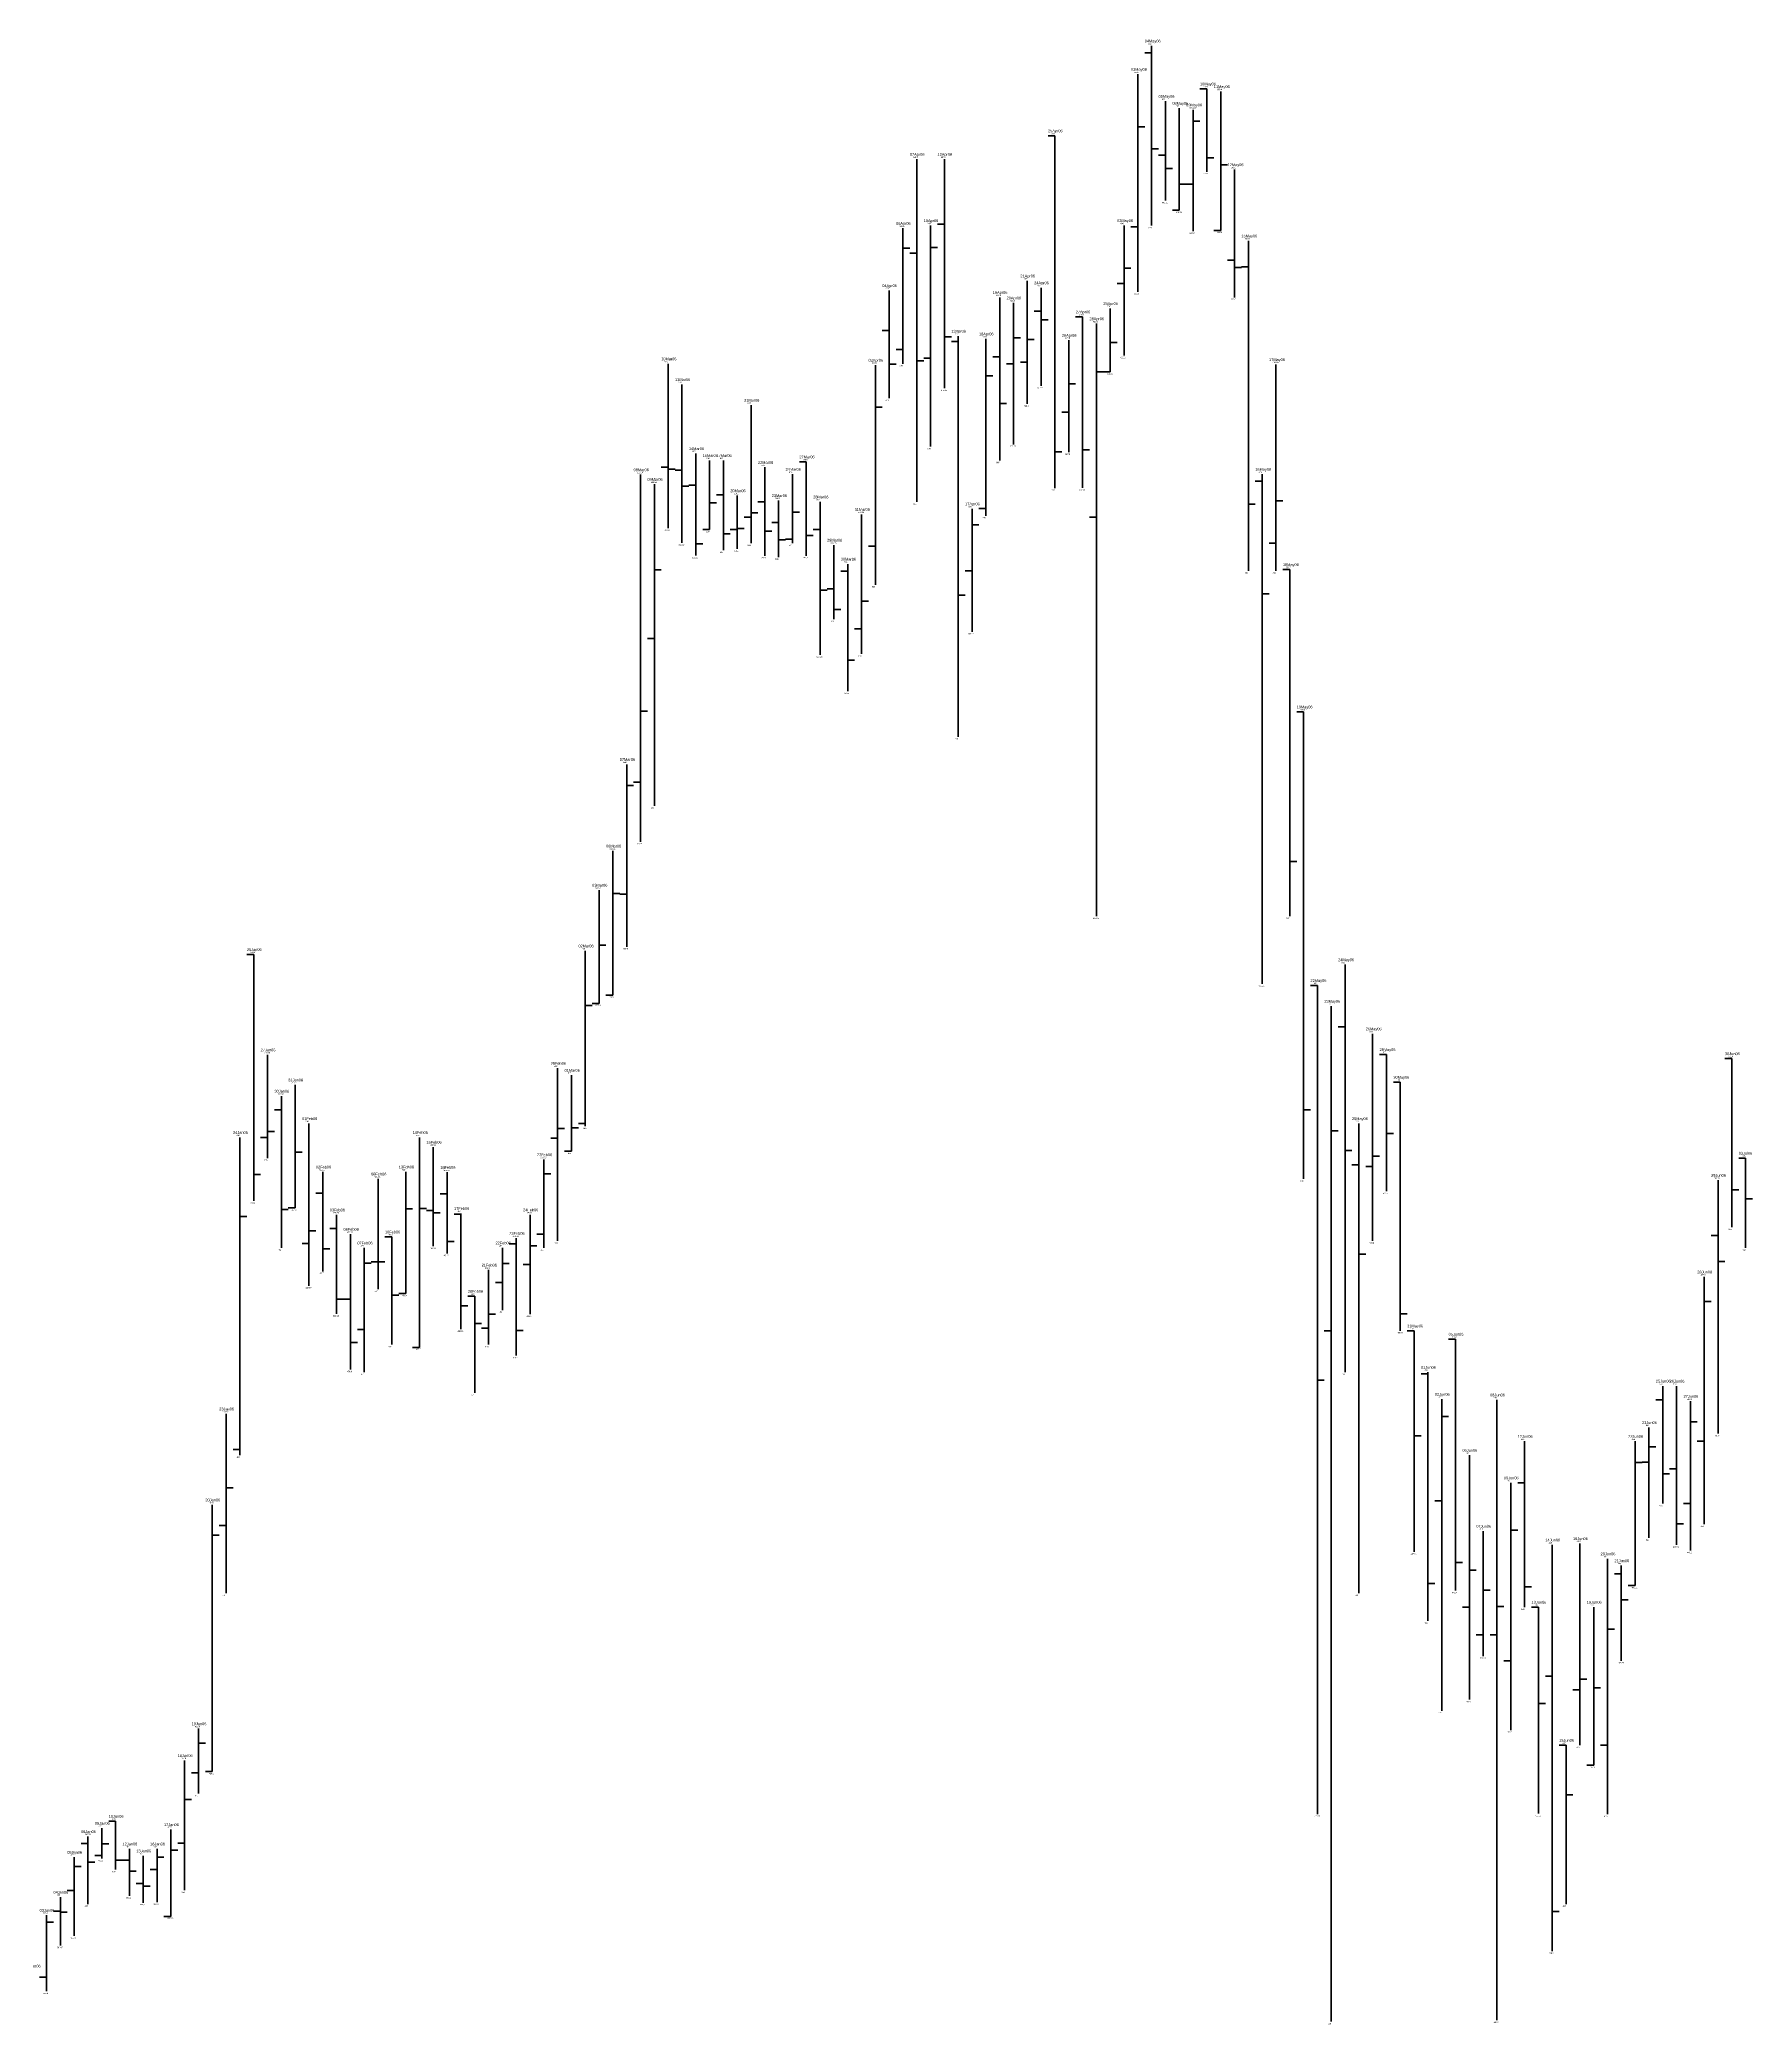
# Model space of a CAD drawing. Header units: inches. Extents: x 0 to 30000, y -20 to 2443.
# Drawn here: x 2740.5 to 2864.5, y 189.8 to 333.5 of the extents above; entities that cross this region are included whole.
import ezdxf

# ---------------------------------------------------------------- set-up
doc = ezdxf.new("R2010")
doc.units = ezdxf.units.IN
doc.header["$MEASUREMENT"] = 0
for name, color, linetype in [('DATE', 7, 'Continuous'), ('Graph', 7, 'Continuous'), ('Rate', 7, 'Continuous')]:
    doc.layers.add(name, color=color, linetype=linetype)
doc.styles.get("Standard").update_dxf_attribs({"font": 'arial.ttf'})

msp = doc.modelspace()

# ---------------------------------------------------------------- linework, layer by layer
at = {"layer": 'Graph', "color": 1, "lineweight": 35}
for p, q in [((2821, 332.5), (2820.5, 332.5)), ((2821, 333), (2821, 320)), ((2822, 329), (2822, 321.81)), ((2825, 329.9), (2824.5, 329.9)), ((2825, 329.9), (2825, 323.9)), ((2814, 326.5), (2813.5, 326.5)), ((2814, 326.5), (2814, 301)), ((2804, 324.8), (2804, 300)), ((2806, 324.8), (2806, 308.225)), ((2821, 325.545), (2821.5, 325.545)), ((2822, 325.1), (2821.5, 325.1)), ((2825, 324.895), (2825.5, 324.895)), ((2822, 324.14), (2822.5, 324.14)), ((2827, 324.05), (2827, 314.8)), ((2806, 320.1), (2805.5, 320.1)), ((2804, 318), (2803.5, 318)), ((2827, 317.5), (2826.5, 317.5)), ((2828, 318.9), (2828, 295)), ((2827, 316.965), (2827.5, 316.965)), ((2828, 317), (2827.5, 317)), ((2802, 315.3), (2802, 307.5)), ((2810, 314.8), (2810, 303)), ((2813, 315.5), (2813, 308.405)), ((2813, 313.8), (2812.5, 313.8)), ((2813, 313.185), (2813.5, 313.185)), ((2816, 313.4), (2815.5, 313.4)), ((2816, 313.4), (2816, 301.01)), ((2802, 312.4), (2801.5, 312.4)), ((2806, 311.945), (2806.5, 311.945)), ((2807, 312), (2807, 283)), ((2807, 311.6), (2806.5, 311.6)), ((2810, 310.5), (2809.5, 310.5)), ((2786, 310), (2786, 298.1)), ((2802, 309.955), (2802.5, 309.955)), ((2804, 310.2), (2804.5, 310.2)), ((2787, 308.5), (2787, 297.035)), ((2810, 307.12), (2810.5, 307.12)), ((2788, 303.5), (2788, 296.115)), ((2814, 303.63), (2814.5, 303.63)), ((2816, 303.755), (2816.5, 303.755)), ((2786, 302.5), (2785.5, 302.5)), ((2786, 302.355), (2786.5, 302.355)), ((2787, 302.3), (2786.5, 302.3)), ((2790, 303), (2790, 296.5)), ((2793, 302.5), (2793, 296.1)), ((2796, 302.9), (2795.5, 302.9)), ((2796, 302.9), (2796, 296.1)), ((2829, 302), (2829, 265.11)), ((2787, 301.14), (2787.5, 301.14)), ((2788, 301.2), (2787.5, 301.2)), ((2790, 300.51), (2789.5, 300.51)), ((2829, 301.5), (2828.5, 301.5)), ((2793, 300), (2792.5, 300)), ((2794, 300.1), (2794, 296)), ((2797, 300), (2797, 288.925)), ((2828, 299.83), (2828.5, 299.83)), ((2790, 297.68), (2790.5, 297.68)), ((2793, 297.875), (2793.5, 297.875)), ((2794, 298.5), (2793.5, 298.5)), ((2796, 297.57), (2796.5, 297.57)), ((2797, 298), (2796.5, 298)), ((2788, 296.96), (2788.5, 296.96)), ((2794, 297.24), (2794.5, 297.24)), ((2798, 296.875), (2798, 291.5)), ((2799, 294.98), (2798.5, 294.98)), ((2799, 295.5), (2799, 286.3)), ((2831, 295.1), (2830.5, 295.1)), ((2831, 295.1), (2831, 270)), ((2797, 293.615), (2797.5, 293.615)), ((2798, 293.7), (2797.5, 293.7)), ((2807, 293.245), (2807.5, 293.245)), ((2829, 293.33), (2829.5, 293.33)), ((2798, 292.215), (2798.5, 292.215)), ((2799, 288.545), (2799.5, 288.545)), ((2832, 284.8), (2831.5, 284.8)), ((2832, 284.8), (2832, 251)), ((2831, 273.975), (2831.5, 273.975)), ((2756, 267.24), (2755.5, 267.24)), ((2756, 267.24), (2756, 249.4)), ((2835, 266.5), (2835, 237)), ((2833, 265), (2832.5, 265)), ((2833, 265), (2833, 205.02)), ((2835, 262), (2834.5, 262)), ((2838, 260), (2837.5, 260)), ((2838, 260), (2838, 250.1)), ((2863, 259.7), (2862.5, 259.7)), ((2863, 259.7), (2863, 247.5)), ((2839, 258), (2838.5, 258)), ((2839, 258), (2839, 240.005)), ((2758, 256), (2757.5, 256)), ((2758, 256.99), (2758, 246)), ((2832, 255.99), (2832.5, 255.99)), ((2836, 255), (2836, 221)), ((2838, 254.27), (2838.5, 254.27)), ((2769, 253.295), (2769, 246.115)), ((2835, 253.045), (2835.5, 253.045)), ((2761, 251.495), (2761, 244.3)), ((2770, 251.47), (2770, 245.6)), ((2836, 252), (2835.5, 252)), ((2864, 252.5), (2863.5, 252.5)), ((2864, 252.5), (2864, 246)), ((2756, 251.315), (2756.5, 251.315)), ((2761, 249.97), (2760.5, 249.97)), ((2765, 250.99), (2765, 243)), ((2862, 250.9), (2862, 232.555)), ((2863, 250.19), (2863.5, 250.19)), ((2758, 248.785), (2758.5, 248.785)), ((2769, 248.7), (2768.5, 248.7)), ((2769, 248.525), (2769.5, 248.525)), ((2770, 249.9), (2769.5, 249.9)), ((2864, 249.55), (2864.5, 249.55)), ((2762, 247.4), (2761.5, 247.4)), ((2762, 248.39), (2762, 241.23)), ((2771, 248.45), (2770.5, 248.45)), ((2771, 248.5), (2771, 240.12)), ((2761, 245.93), (2761.5, 245.93)), ((2763, 246.99), (2763, 237.2)), ((2766, 246.8), (2765.5, 246.8)), ((2766, 246.8), (2766, 239)), ((2770, 246.47), (2770.5, 246.47)), ((2775, 246.29), (2774.5, 246.29)), ((2775, 246.695), (2775, 238.2)), ((2862, 246.9), (2861.5, 246.9)), ((2765, 245), (2764.5, 245)), ((2765, 244.99), (2765.5, 244.99)), ((2836, 245.545), (2836.5, 245.545)), ((2862, 245.01), (2862.5, 245.01)), ((2762, 242.285), (2762.5, 242.285)), ((2763, 242.285), (2762.5, 242.285)), ((2766, 242.57), (2766.5, 242.57)), ((2771, 241.81), (2771.5, 241.81)), ((2772, 242.5), (2771.5, 242.5)), ((2772, 242.5), (2772, 235.5)), ((2772, 240.53), (2772.5, 240.53)), ((2775, 240.03), (2775.5, 240.03)), ((2839, 241.22), (2839.5, 241.22)), ((2840, 240), (2839.5, 240)), ((2840, 240), (2840, 224.005)), ((2763, 239.145), (2763.5, 239.145)), ((2843, 239.4), (2842.5, 239.4)), ((2843, 239.4), (2843, 221.2)), ((2833, 236.43), (2833.5, 236.43)), ((2841, 236.89), (2840.5, 236.89)), ((2841, 237), (2841, 219)), ((2858, 236), (2858, 227.5)), ((2859, 236), (2859, 224.51)), ((2858, 235), (2857.5, 235)), ((2840, 232.405), (2840.5, 232.405)), ((2848, 232), (2848, 220)), ((2859, 230), (2858.5, 230)), ((2848, 229), (2847.5, 229)), ((2858, 229.635), (2858.5, 229.635)), ((2859, 226.035), (2859.5, 226.035)), ((2850, 224.5), (2850, 195.1)), ((2843, 223.225), (2843.5, 223.225)), ((2855, 223), (2855, 216.12)), ((2841, 221.705), (2841.5, 221.705)), ((2848, 221.465), (2848.5, 221.465)), ((2855, 222.4), (2854.5, 222.4)), ((2849, 220), (2848.5, 220)), ((2849, 220), (2849, 205.055)), ((2855, 220.515), (2855.5, 220.515)), ((2850, 215), (2849.5, 215)), ((2849, 213.03), (2849.5, 213.03)), ((2851, 210), (2850.5, 210)), ((2851, 210), (2851, 198.5)), ((2851, 206.41), (2851.5, 206.41)), ((2746, 204.5), (2745.5, 204.5)), ((2746, 204.5), (2746, 201)), ((2744, 202.88), (2743.5, 202.88)), ((2744, 203.395), (2744, 198.5)), ((2744, 201.545), (2744.5, 201.545)), ((2746, 201.685), (2746.5, 201.685)), ((2747, 201.685), (2746.5, 201.685)), ((2747, 202.5), (2747, 199.1)), ((2748, 202), (2748, 198.6)), ((2747, 200.885), (2747.5, 200.885)), ((2748, 200), (2747.5, 200)), ((2748, 199.795), (2748.5, 199.795)), ((2742, 199), (2742, 195.51)), ((2742, 198), (2741.5, 198)), ((2742, 197.915), (2742.5, 197.915)), ((2850, 197.96), (2850.5, 197.96))]:
    msp.add_line(p, q, dxfattribs=at)
at = {"layer": 'Graph', "color": 3, "lineweight": 35}
for p, q in [((2820, 330.95), (2820, 315.2)), ((2826, 329.7), (2826, 319.65)), ((2823, 328.5), (2823, 321.11)), ((2824, 328.37), (2824, 319.6)), ((2824, 327.555), (2824.5, 327.555)), ((2820, 327.135), (2820.5, 327.135)), ((2826, 324.4), (2826.5, 324.4)), ((2823, 322.985), (2823.5, 322.985)), ((2824, 323), (2823.5, 323)), ((2823, 321.11), (2822.5, 321.11)), ((2803, 319.8), (2803, 310)), ((2805, 320), (2805, 304)), ((2819, 320), (2819, 310.6)), ((2820, 319.9), (2819.5, 319.9)), ((2826, 319.65), (2825.5, 319.65)), ((2803, 318.37), (2803.5, 318.37)), ((2805, 318.42), (2805.5, 318.42)), ((2819, 316.915), (2819.5, 316.915)), ((2812, 316), (2812, 307.1)), ((2819, 315.8), (2818.5, 315.8)), ((2811, 314.4), (2811, 304.16)), ((2818, 314), (2818, 309.41)), ((2809, 311.8), (2809, 299)), ((2811, 311.875), (2811.5, 311.875)), ((2812, 311.74), (2812.5, 311.74)), ((2817, 312.9), (2817, 270.01)), ((2803, 311.025), (2802.5, 311.025)), ((2805, 310.4), (2804.5, 310.4)), ((2815, 311.7), (2815, 303.6)), ((2818, 311.535), (2818.5, 311.535)), ((2801, 309.9), (2801, 294)), ((2809, 309.12), (2809.5, 309.12)), ((2811, 310), (2810.5, 310)), ((2812, 310.1), (2811.5, 310.1)), ((2817, 309.42), (2817.5, 309.42)), ((2818, 309.41), (2817.5, 309.41)), ((2830, 309.94), (2830, 295)), ((2815, 308.535), (2815.5, 308.535)), ((2792, 307), (2792, 297)), ((2801, 306.85), (2801.5, 306.85)), ((2815, 306.5), (2814.5, 306.5)), ((2784, 301.97), (2784, 275.4)), ((2789, 303), (2789, 298)), ((2795, 302), (2795, 297)), ((2785, 301.27), (2785, 278)), ((2791, 300.45), (2791, 296.6)), ((2789, 299.92), (2789.5, 299.92)), ((2792, 298.89), (2791.5, 298.89)), ((2792, 299.21), (2792.5, 299.21)), ((2795, 299.245), (2795.5, 299.245)), ((2800, 299.095), (2800, 289)), ((2808, 299.5), (2808, 290.6)), ((2809, 299.51), (2808.5, 299.51)), ((2817, 298.9), (2816.5, 298.9)), ((2830, 300.065), (2830.5, 300.065)), ((2789, 298), (2788.5, 298)), ((2791, 298), (2790.5, 298)), ((2791, 298.06), (2791.5, 298.06)), ((2808, 298.345), (2808.5, 298.345)), ((2795, 297.3), (2794.5, 297.3)), ((2801, 296.8), (2800.5, 296.8)), ((2830, 297), (2829.5, 297)), ((2785, 295.07), (2785.5, 295.07)), ((2808, 295), (2807.5, 295)), ((2800, 292.805), (2800.5, 292.805)), ((2800, 290.8), (2799.5, 290.8)), ((2785, 290.1), (2784.5, 290.1)), ((2784, 284.845), (2784.5, 284.845)), ((2783, 281), (2783, 267.8)), ((2783, 279.48), (2783.5, 279.48)), ((2784, 279.7), (2783.5, 279.7)), ((2782, 274.73), (2782, 264.3)), ((2781, 271.9), (2781, 263.7)), ((2782, 271.655), (2782.5, 271.655)), ((2783, 271.6), (2782.5, 271.6)), ((2780, 267.5), (2780, 254.8)), ((2781, 267.9), (2781.5, 267.9)), ((2780, 263.535), (2780.5, 263.535)), ((2781, 263.7), (2780.5, 263.7)), ((2782, 264.3), (2781.5, 264.3)), ((2834, 263.5), (2834, 190)), ((2837, 261.5), (2837, 246.505)), ((2757, 259.98), (2757, 252.5)), ((2778, 259), (2778, 246.5)), ((2759, 257.8), (2759, 248.9)), ((2779, 258.5), (2779, 253)), ((2757, 254.415), (2757.5, 254.415)), ((2760, 255), (2760, 243.26)), ((2778, 254.65), (2778.5, 254.65)), ((2779, 254.69), (2779.5, 254.69)), ((2780, 255), (2779.5, 255)), ((2834, 254.48), (2834.5, 254.48)), ((2755, 254), (2755, 231)), ((2757, 254), (2756.5, 254)), ((2759, 252.92), (2759.5, 252.92)), ((2768, 254), (2768, 238.8)), ((2778, 253.94), (2777.5, 253.94)), ((2779, 253), (2778.5, 253)), ((2767, 251.5), (2767, 242.7)), ((2777, 252.39), (2777, 246)), ((2837, 251.9), (2836.5, 251.9)), ((2837, 252.645), (2837.5, 252.645)), ((2777, 251.37), (2777.5, 251.37)), ((2759, 248.9), (2758.5, 248.9)), ((2767, 248.83), (2767.5, 248.83)), ((2768, 248.855), (2768.5, 248.855)), ((2755, 248.275), (2755.5, 248.275)), ((2760, 247.23), (2760.5, 247.23)), ((2776, 248.4), (2776, 241.2)), ((2760, 246.31), (2759.5, 246.31)), ((2764, 246), (2764, 237)), ((2774, 246), (2774, 241.5)), ((2776, 246.155), (2776.5, 246.155)), ((2777, 247), (2776.5, 247)), ((2764, 244.9), (2764.5, 244.9)), ((2773, 244.4), (2773, 239)), ((2774, 244.875), (2774.5, 244.875)), ((2776, 244.8), (2775.5, 244.8)), ((2774, 243.5), (2773.5, 243.5)), ((2861, 243.9), (2861, 226)), ((2767, 242.7), (2766.5, 242.7)), ((2861, 242.12), (2861.5, 242.12)), ((2764, 240.1), (2763.5, 240.1)), ((2773, 240.2), (2772.5, 240.2)), ((2773, 241.205), (2773.5, 241.205)), ((2834, 240), (2833.5, 240)), ((2768, 238.8), (2767.5, 238.8)), ((2842, 235.05), (2842, 212.5)), ((2846, 235), (2846, 190.1)), ((2860, 234.9), (2860, 224.1)), ((2754, 233.99), (2754, 221)), ((2842, 233.8), (2842.5, 233.8)), ((2857, 233), (2857, 225)), ((2860, 233.41), (2860.5, 233.41)), ((2755, 231.4), (2754.5, 231.4)), ((2856, 232), (2856, 221.56)), ((2857, 231.59), (2857.5, 231.59)), ((2861, 232), (2860.5, 232)), ((2844, 231), (2844, 213.3)), ((2856, 230.475), (2856.5, 230.475)), ((2857, 230.5), (2856.5, 230.5)), ((2754, 228.63), (2754.5, 228.63)), ((2847, 229), (2847, 211.1)), ((2753, 227.4), (2753, 208.1)), ((2842, 227.7), (2841.5, 227.7)), ((2860, 227.5), (2859.5, 227.5)), ((2754, 225.9), (2753.5, 225.9)), ((2847, 225.56), (2847.5, 225.56)), ((2753, 225.195), (2753.5, 225.195)), ((2845, 225.5), (2845, 216.455)), ((2852, 224.6), (2852, 210)), ((2844, 222.67), (2844.5, 222.67)), ((2854, 223.5), (2854, 205)), ((2856, 221.56), (2855.5, 221.56)), ((2844, 220), (2843.5, 220)), ((2845, 221.215), (2845.5, 221.215)), ((2846, 220.03), (2846.5, 220.03)), ((2853, 220), (2853, 208.55)), ((2854, 218.39), (2854.5, 218.39)), ((2845, 218), (2844.5, 218)), ((2846, 218), (2845.5, 218)), ((2847, 216.1), (2846.5, 216.1)), ((2852, 214.77), (2852.5, 214.77)), ((2853, 214.145), (2853.5, 214.145)), ((2852, 214), (2851.5, 214)), ((2752, 211.2), (2752, 206.5)), ((2752, 210.15), (2752.5, 210.15)), ((2854, 210), (2853.5, 210)), ((2751, 208.9), (2751, 199.5)), ((2853, 208.55), (2852.5, 208.55)), ((2752, 208), (2751.5, 208)), ((2753, 208.1), (2752.5, 208.1)), ((2751, 206.07), (2751.5, 206.07)), ((2745, 204), (2745, 201.8)), ((2745, 202.86), (2745.5, 202.86)), ((2750, 203.9), (2750, 197.61)), ((2751, 202.9), (2750.5, 202.9)), ((2743, 201.9), (2743, 196.2)), ((2743, 201.215), (2743.5, 201.215)), ((2745, 202.01), (2744.5, 202.01)), ((2749, 202.5), (2749, 198.635)), ((2749, 201.9), (2749.5, 201.9)), ((2750, 202.4), (2750.5, 202.4)), ((2749, 201), (2748.5, 201)), ((2743, 199.48), (2742.5, 199.48)), ((2741, 197.7), (2741, 192.2)), ((2741, 197.195), (2741.5, 197.195)), ((2750, 197.61), (2749.5, 197.61)), ((2741, 193.2), (2740.5, 193.2))]:
    msp.add_line(p, q, dxfattribs=at)

# ---------------------------------------------------------------- texts
at = {"layer": 'DATE'}
for s, p in [('04May06', (2820.5, 333.25)), ('03May06', (2819.5, 331.2)), ('05May06', (2821.5, 329.25)), ('10May06', (2824.5, 330.15)), ('11May06', (2825.5, 329.95)), ('08May06', (2822.5, 328.75)), ('09May06', (2823.5, 328.62)), ('25Apr06', (2813.5, 326.75)), ('07Apr06', (2803.5, 325.05)), ('12Apr06', (2805.5, 325.05)), ('12May06', (2826.5, 324.3)), ('10Apr06', (2804.5, 320.25)), ('02May06', (2818.5, 320.25)), ('05Apr06', (2802.5, 320.05)), ('15May06', (2827.5, 319.15)), ('21Apr06', (2811.5, 316.25)), ('04Apr06', (2801.5, 315.55)), ('19Apr06', (2809.5, 315.05)), ('20Apr06', (2810.5, 314.65)), ('24Apr06', (2812.5, 315.75)), ('27Apr06', (2815.5, 313.65)), ('28Apr06', (2816.5, 313.15)), ('29Apr06', (2817.5, 314.25)), ('13Apr06', (2806.5, 312.25)), ('18Apr06', (2808.5, 312.05)), ('26Apr06', (2814.5, 311.95)), ('10Mar06', (2785.5, 310.25)), ('03Apr06', (2800.5, 310.15)), ('17May06', (2829.5, 310.19)), ('13Mar06', (2786.5, 308.75)), ('21Mar06', (2791.5, 307.25)), ('14Mar06', (2787.5, 303.75)), ('16Mar06', (2788.5, 303.25)), ('17Mar06', (2789.5, 303.25)), ('27Mar06', (2795.5, 303.15)), ('08Mar06', (2783.5, 302.22)), ('09Mar06', (2784.5, 301.52)), ('22Mar06', (2792.5, 302.75)), ('24Mar06', (2794.5, 302.25)), ('16May06', (2828.5, 302.25)), ('20Mar06', (2790.5, 300.7)), ('23Mar06', (2793.5, 300.35)), ('28Mar06', (2796.5, 300.25)), ('31Mar06', (2799.5, 299.345)), ('17Apr06', (2807.5, 299.75)), ('29Mar06', (2797.5, 297.125)), ('30Mar06', (2798.5, 295.75)), ('18May06', (2830.5, 295.35)), ('19May06', (2831.5, 285.05)), ('07Mar06', (2782.5, 281.25)), ('06Mar06', (2781.5, 274.98)), ('03Mar06', (2780.5, 272.15)), ('25Jan06', (2755.5, 267.49)), ('02Mar06', (2779.5, 267.75)), ('24May06', (2834.5, 266.75)), ('22May06', (2832.5, 265.25)), ('23May06', (2833.5, 263.75)), ('26May06', (2836.5, 261.75)), ('27Jan06', (2756.5, 260.23)), ('29May06', (2837.5, 260.25)), ('30Jun06', (2862.5, 259.95)), ('28Feb06', (2777.5, 259.25)), ('01Mar06', (2778.5, 258.75)), ('30Jan06', (2757.5, 257.24)), ('31Jan06', (2758.5, 258.05)), ('30May06', (2838.5, 258.25)), ('24Jan06', (2754.5, 254.25)), ('01Feb06', (2759.5, 255.25)), ('14Feb06', (2767.5, 254.25)), ('25May06', (2835.5, 255.25)), ('15Feb06', (2768.5, 253.545)), ('27Feb06', (2776.5, 252.64)), ('03Jul06', (2863.5, 252.75)), ('02Feb06', (2760.5, 251.745)), ('08Feb06', (2764.5, 251.24)), ('13Feb06', (2766.5, 251.75)), ('16Feb06', (2769.5, 251.72)), ('29Jun06', (2861.5, 251.15)), ('03Feb06', (2761.5, 248.64)), ('17Feb06', (2770.5, 248.75)), ('24Feb06', (2775.5, 248.65)), ('06Feb06', (2762.5, 247.24)), ('10Feb06', (2765.5, 247.05)), ('23Feb06', (2774.5, 246.945)), ('07Feb06', (2763.5, 246.25)), ('22Feb06', (2773.5, 246.25)), ('21Feb06', (2772.5, 244.65)), ('28Jun06', (2860.5, 244.15)), ('20Feb06', (2771.5, 242.75)), ('31May06', (2839.5, 240.25)), ('05Jun06', (2842.5, 239.65)), ('01Jun06', (2840.5, 237.25)), ('25Jun06', (2857.5, 236.25)), ('26Jun06', (2858.5, 236.25)), ('23Jan06', (2753.5, 234.24)), ('02Jun06', (2841.5, 235.3)), ('08Jun06', (2845.5, 235.25)), ('27Jun06', (2859.5, 235.15)), ('23Jun06', (2856.5, 233.25)), ('06Jun06', (2843.5, 231.25)), ('12Jun06', (2847.5, 232.25)), ('22Jun06', (2855.5, 232.25)), ('09Jun06', (2846.5, 229.25)), ('20Jan06', (2752.5, 227.65)), ('07Jun06', (2844.5, 225.75)), ('14Jun06', (2849.5, 224.75)), ('16Jun06', (2851.5, 224.85)), ('20Jun06', (2853.5, 223.75)), ('21Jun06', (2854.5, 223.25)), ('13Jun06', (2848.5, 220.25)), ('19Jun06', (2852.5, 220.25)), ('19Jan06', (2751.5, 211.45)), ('15Jun06', (2850.5, 210.25)), ('18Jan06', (2750.5, 209.15)), ('09Jan06', (2744.5, 204.25)), ('10Jan06', (2745.5, 204.75)), ('17Jan06', (2749.5, 204.15)), ('06Jan06', (2743.5, 203.645)), ('12Jan06', (2746.5, 202.75)), ('16Jan06', (2748.5, 202.75)), ('05Jan06', (2742.5, 202.15)), ('13Jan06', (2747.5, 202.25)), ('04Jan06', (2741.5, 199.25)), ('03Jan06', (2740.5, 197.95)), ('02Jan06', (2739.5, 193.91))]:
    msp.add_text(s, height=0.2, dxfattribs=at).set_placement(p)
at = {"layer": 'Rate'}
for s, p in [('666', (2820.75, 333.1)), ('661.9', (2819.75, 331.05)), ('658', (2821.75, 329.1)), ('659.8', (2824.75, 330)), ('659.4', (2825.75, 329.8)), ('657', (2822.75, 328.6)), ('656.74', (2823.75, 328.47)), ('653', (2813.75, 326.6)), ('649.6', (2803.75, 324.9)), ('649.6', (2805.75, 324.9)), ('647.8', (2824.75, 323.7)), ('648.1', (2826.75, 324.15)), ('643.62', (2821.75, 321.61)), ('642.22', (2822.75, 320.91)), ('639.6', (2802.75, 319.9)), ('640', (2804.75, 320.1)), ('640', (2818.75, 320.1)), ('640', (2820.75, 319.8)), ('639.2', (2823.75, 319.4)), ('639.3', (2825.75, 319.45)), ('637.8', (2827.75, 319)), ('632', (2811.75, 316.1)), ('630.6', (2801.75, 315.4)), ('629.6', (2809.75, 314.9)), ('631', (2812.75, 315.6)), ('630.4', (2819.75, 315)), ('629.6', (2826.75, 314.6)), ('628.8', (2810.75, 314.5)), ('626.8', (2815.75, 313.5)), ('628', (2817.75, 314.1)), ('624', (2806.75, 312.1)), ('623.6', (2808.75, 311.9)), ('623.4', (2814.75, 311.8)), ('625.8', (2816.75, 313)), ('621.2', (2818.75, 310.4)), ('620', (2785.75, 310.1)), ('619.8', (2800.75, 310)), ('620', (2802.75, 309.8)), ('618.82', (2817.75, 309.21)), ('619.88', (2829.75, 310.04)), ('617', (2786.75, 308.6)), ('616.45', (2805.75, 308.025)), ('616.81', (2812.75, 308.205)), ('614', (2791.75, 307.1)), ('615', (2801.75, 307.3)), ('614.2', (2811.75, 306.9)), ('607', (2787.75, 303.6)), ('606', (2788.75, 303.1)), ('606', (2789.75, 303.1)), ('608', (2804.75, 303.8)), ('608.32', (2810.75, 303.96)), ('607.2', (2814.75, 303.4)), ('603.94', (2783.75, 302.07)), ('605', (2792.75, 302.6)), ('604', (2794.75, 302.1)), ('605.8', (2795.75, 303)), ('606', (2809.75, 302.8)), ('604', (2828.75, 302.1)), ('602.54', (2784.75, 301.37)), ('600.9', (2790.75, 300.55)), ('600.2', (2793.75, 300.2)), ('602', (2813.75, 300.8)), ('602.02', (2815.75, 300.81)), ('600', (2796.75, 300.1)), ('598.19', (2799.75, 299.195)), ('600', (2803.75, 299.8)), ('599', (2807.75, 299.6)), ('598', (2808.75, 298.8)), ('596.2', (2785.75, 297.9)), ('596', (2788.75, 297.8)), ('594.07', (2786.75, 296.835)), ('592.23', (2787.75, 295.915)), ('593', (2789.75, 296.3)), ('593.2', (2790.75, 296.4)), ('594', (2791.75, 296.8)), ('592.2', (2792.75, 295.9)), ('594', (2794.75, 296.8)), ('592.2', (2795.75, 295.9)), ('593.75', (2797.75, 296.975)), ('592', (2793.75, 295.8)), ('591', (2798.75, 295.6)), ('590', (2827.75, 294.8)), ('590', (2829.75, 294.8)), ('590.2', (2830.75, 295.2)), ('588', (2800.75, 293.8)), ('583', (2797.75, 291.3)), ('581.2', (2807.75, 290.4)), ('577.85', (2796.75, 288.725)), ('578', (2799.75, 288.8)), ('572.6', (2798.75, 286.1)), ('569.6', (2831.75, 284.9)), ('566', (2806.75, 282.8)), ('562', (2782.75, 281.1)), ('556', (2784.75, 277.8)), ('549.46', (2781.75, 274.83)), ('550.8', (2783.75, 275.2)), ('543.8', (2780.75, 272)), ('540.02', (2816.75, 269.81)), ('540', (2830.75, 269.8)), ('534.48', (2755.75, 267.34)), ('535', (2779.75, 267.6)), ('535.6', (2782.75, 267.6)), ('533', (2834.75, 266.6)), ('530.22', (2828.75, 264.91)), ('530', (2832.75, 265.1)), ('527.4', (2780.75, 263.5)), ('528.6', (2781.75, 264.1)), ('527', (2833.75, 263.6)), ('523', (2836.75, 261.6)), ('519.96', (2756.75, 260.08)), ('520', (2837.75, 260.1)), ('518', (2777.75, 259.1)), ('517', (2778.75, 258.6)), ('519.4', (2862.75, 259.8)), ('513.98', (2757.75, 257.09)), ('515.6', (2758.75, 257.9)), ('516', (2838.75, 258.1)), ('510', (2759.75, 255.1)), ('509.6', (2779.75, 254.6)), ('510', (2835.75, 255.1)), ('508', (2754.75, 254.1)), ('508', (2767.75, 254.1)), ('506.59', (2768.75, 253.395)), ('506', (2778.75, 252.8)), ('505', (2756.75, 252.3)), ('502.99', (2760.75, 251.595)), ('503', (2766.75, 251.6)), ('502.94', (2769.75, 251.57)), ('504.78', (2776.75, 252.49)), ('505', (2863.75, 252.6)), ('501.98', (2764.75, 251.09)), ('502', (2831.75, 250.8)), ('500.2', (2837.75, 249.9)), ('501.8', (2861.75, 251)), ('498.8', (2755.75, 249.2)), ('497.8', (2758.75, 248.7)), ('496.78', (2761.75, 248.49)), ('497', (2770.75, 248.6)), ('496.8', (2775.75, 248.5)), ('493.98', (2762.75, 247.09)), ('495', (2862.75, 247.3)), ('492', (2757.75, 245.8)), ('492', (2763.75, 246.1)), ('493.6', (2765.75, 246.9)), ('492.23', (2768.75, 245.915)), ('492', (2773.75, 246.1)), ('493.39', (2774.75, 246.795)), ('492', (2776.75, 245.8)), ('493', (2777.75, 246.3)), ('493.01', (2836.75, 246.305)), ('492', (2863.75, 245.8)), ('491.2', (2769.75, 245.4)), ('488.8', (2772.75, 244.5)), ('486.52', (2759.75, 243.06)), ('488.6', (2760.75, 244.1)), ('486', (2764.75, 242.8)), ('487.8', (2860.75, 244)), ('485.4', (2766.75, 242.5)), ('485', (2771.75, 242.6)), ('483', (2773.75, 241.3)), ('482.46', (2761.75, 241.03)), ('480.24', (2770.75, 239.92)), ('482.4', (2775.75, 241)), ('480.01', (2838.75, 239.805)), ('480', (2839.75, 240.1)), ('478', (2765.75, 238.8)), ('477.6', (2767.75, 238.6)), ('478', (2772.75, 238.8)), ('478.8', (2842.75, 239.5)), ('474.4', (2762.75, 237)), ('476.4', (2774.75, 238)), ('474', (2840.75, 237.1)), ('474', (2763.75, 236.8)), ('474', (2834.75, 236.8)), ('472', (2857.75, 236.1)), ('472', (2858.75, 236.1)), ('467.98', (2753.75, 234.09)), ('471', (2771.75, 235.3)), ('470.1', (2841.75, 235.15)), ('470', (2845.75, 235.1)), ('469.8', (2859.75, 235)), ('466', (2856.75, 233.1)), ('464', (2847.75, 232.1)), ('464', (2855.75, 232.1)), ('465.11', (2861.75, 232.355)), ('462', (2754.75, 230.8)), ('462', (2843.75, 231.1)), ('458', (2846.75, 229.1)), ('454.8', (2752.75, 227.5)), ('455', (2857.75, 227.3)), ('451', (2844.75, 225.6)), ('452', (2860.75, 225.8)), ('449', (2849.75, 224.6)), ('449.2', (2851.75, 224.7)), ('450', (2856.75, 224.8)), ('449.02', (2858.75, 224.31)), ('448.01', (2839.75, 223.805)), ('447', (2853.75, 223.6)), ('446', (2854.75, 223.1)), ('448.2', (2859.75, 223.9)), ('443.12', (2855.75, 221.36)), ('442', (2753.75, 220.8)), ('442', (2835.75, 220.8)), ('442.4', (2842.75, 221)), ('440', (2847.75, 219.8)), ('440', (2848.75, 220.1)), ('440', (2852.75, 220.1)), ('438', (2840.75, 218.8)), ('432.91', (2844.75, 216.255)), ('432.24', (2854.75, 215.92)), ('426.6', (2843.75, 213.1)), ('422.4', (2751.75, 211.3)), ('425', (2841.75, 212.3)), ('422.2', (2846.75, 210.9)), ('420', (2850.75, 210.1)), ('420', (2851.75, 209.8)), ('417.8', (2750.75, 209)), ('417.1', (2852.75, 208.35)), ('416.2', (2752.75, 207.9)), ('413', (2751.75, 206.3)), ('408', (2744.75, 204.1)), ('409', (2745.75, 204.6)), ('407.8', (2749.75, 204)), ('410.04', (2832.75, 204.82)), ('410.11', (2848.75, 204.855)), ('410', (2853.75, 204.8)), ('406.79', (2743.75, 203.495)), ('405', (2746.75, 202.6)), ('405', (2748.75, 202.6)), ('403.8', (2742.75, 202)), ('403.6', (2744.75, 201.6)), ('404', (2747.75, 202.1)), ('402', (2745.75, 200.8)), ('398', (2741.75, 199.1)), ('397', (2743.75, 198.3)), ('398.2', (2746.75, 198.9)), ('397.2', (2747.75, 198.4)), ('397.27', (2748.75, 198.435)), ('399', (2750.75, 199.3)), ('397', (2850.75, 198.3)), ('395.4', (2740.75, 197.8)), ('395.22', (2749.75, 197.41)), ('391.02', (2741.75, 195.31)), ('392.4', (2742.75, 196)), ('390.2', (2849.75, 194.9)), ('384.4', (2740.75, 192)), ('380', (2833.75, 189.8)), ('380.2', (2845.75, 189.9))]:
    msp.add_text(s, height=0.1, dxfattribs=at).set_placement(p)

doc.saveas('drawing.dxf')
